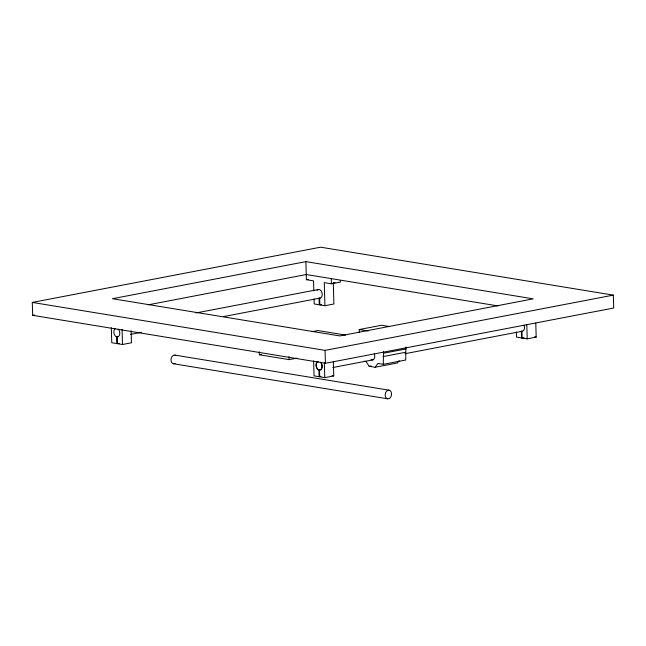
<?xml version="1.0" encoding="UTF-8"?>
<svg xmlns="http://www.w3.org/2000/svg" width="646" height="646" viewBox="0 0 646 646"><rect width="100%" height="100%" fill="white"/><g stroke="black" fill="none" stroke-linecap="round" stroke-linejoin="round"><path stroke-width="0.97" d="M405.938 346.967L405.712 360.024L383.288 364.32L383.514 351.262M364.247 361.203L366.032 361.494L369.132 366.282L375.084 367.259L377.934 363.44L383.288 364.32M399.212 360.67L397.5 362.963L375.084 367.259M32.3 302.425L320.586 247.184L613.337 295.125L613.7 308.029L325.414 363.278L32.663 315.337L32.3 302.425L325.051 350.374L613.337 295.125M305.897 261.63L112.436 298.702L339.748 335.928L533.2 298.848L305.897 261.63L306.398 279.702L313.544 280.873L313.827 290.91M32.663 315.337L34.642 314.957M148.33 304.799L306.252 274.534L497.824 305.905M306.398 279.702L308.199 279.355M333.304 282.916L333.893 303.991L324.914 305.711L324.268 282.625L331.414 283.796L340.394 282.076L340.345 280.356M195.94 312.971L318.446 289.489M130.54 334.41L141.409 332.327M223.403 316.613L320.214 298.056A4.377 2.915 79.2 0 0 321.765 292.081A4.377 2.915 79.2 0 0 317.057 290.417M117.701 336.889L117.225 336.905L117.419 343.68L119.211 343.333M320.133 298.097L319.657 298.105L319.851 304.88L321.643 304.541M117.419 343.68L122.482 344.504L131.453 342.784L131.122 330.744M312.05 331.681L317.945 330.55L345.715 335.096M359.305 332.52L359.216 329.541L381.641 325.245L389.578 326.545M259.256 351.779L259.345 354.759L261.307 354.379M259.345 354.759L289.093 359.628L296.95 358.118M383.571 353.233L405.995 348.937M383.07 356.576L405.494 352.28M332.827 367.534L373.331 359.774M404.945 353.717L522.509 331.188M369.132 366.282L371.079 365.911M313.625 360.823L314.053 375.875L319.108 376.707L320.909 376.36M516.34 332.068L516.485 337.083L521.548 337.915L523.341 337.567M524.051 325.204A4.377 2.915 79.2 0 1 522.42 331.22L521.952 331.236L522.138 338.011L523.938 337.664M319.108 376.707L318.922 369.932L318.446 369.762A4.377 2.915 79.2 0 1 316.12 365.24A4.377 2.915 79.2 0 1 318.212 361.445A4.377 2.915 79.2 0 0 316.58 367.445A4.377 2.915 79.2 0 0 321.288 369.1A4.377 2.915 79.2 0 0 320.481 362.228A4.377 2.915 79.2 0 1 322.071 366.775A4.377 2.915 79.2 0 1 319.988 370.021L319.52 370.029L319.705 376.804L324.768 377.635L333.748 375.915L333.352 361.865M522.138 338.011L527.201 338.843L536.18 337.115L535.784 323.065M534.492 336.841L536.18 337.115M319.851 304.88L324.914 305.711M359.216 329.541L368.147 331.002M332.06 375.641L333.748 375.915M174.904 355.114L389.094 390.192A4.377 3.165 -80.7 0 1 390.725 397.112A4.377 3.165 -80.7 0 1 385.315 396.208A4.377 3.165 -80.7 0 1 389.094 390.192M173.475 363.746L387.665 398.816M116.159 336.639L116.635 336.8L116.821 343.583L111.758 342.751L111.338 327.692M526.813 324.785L527.201 338.843M521.354 331.14L521.548 337.915M331.269 278.628L331.414 283.796M325.051 350.374L325.414 363.278M324.349 362.576L324.768 377.635M319.067 298.008L319.253 304.783L314.19 303.959L314.053 298.936M289.004 356.649L289.093 359.628M122.062 329.452L122.482 344.504M374.357 353.992A4.377 2.915 79.2 0 1 374.163 358.691A4.377 2.915 79.2 0 1 371.038 359.556M175.131 363.423A4.377 3.165 -80.7 0 1 170.996 359.475A4.377 3.165 -80.7 0 1 175.688 355.397M118.194 329.105A4.377 2.915 79.2 0 1 119.163 335.726A4.377 2.915 79.2 0 1 114.608 334.975A4.377 2.915 79.2 0 1 115.222 328.612M334.967 282.625A2.406 0.428 -1.6 0 1 333.465 282.851"/></g></svg>
